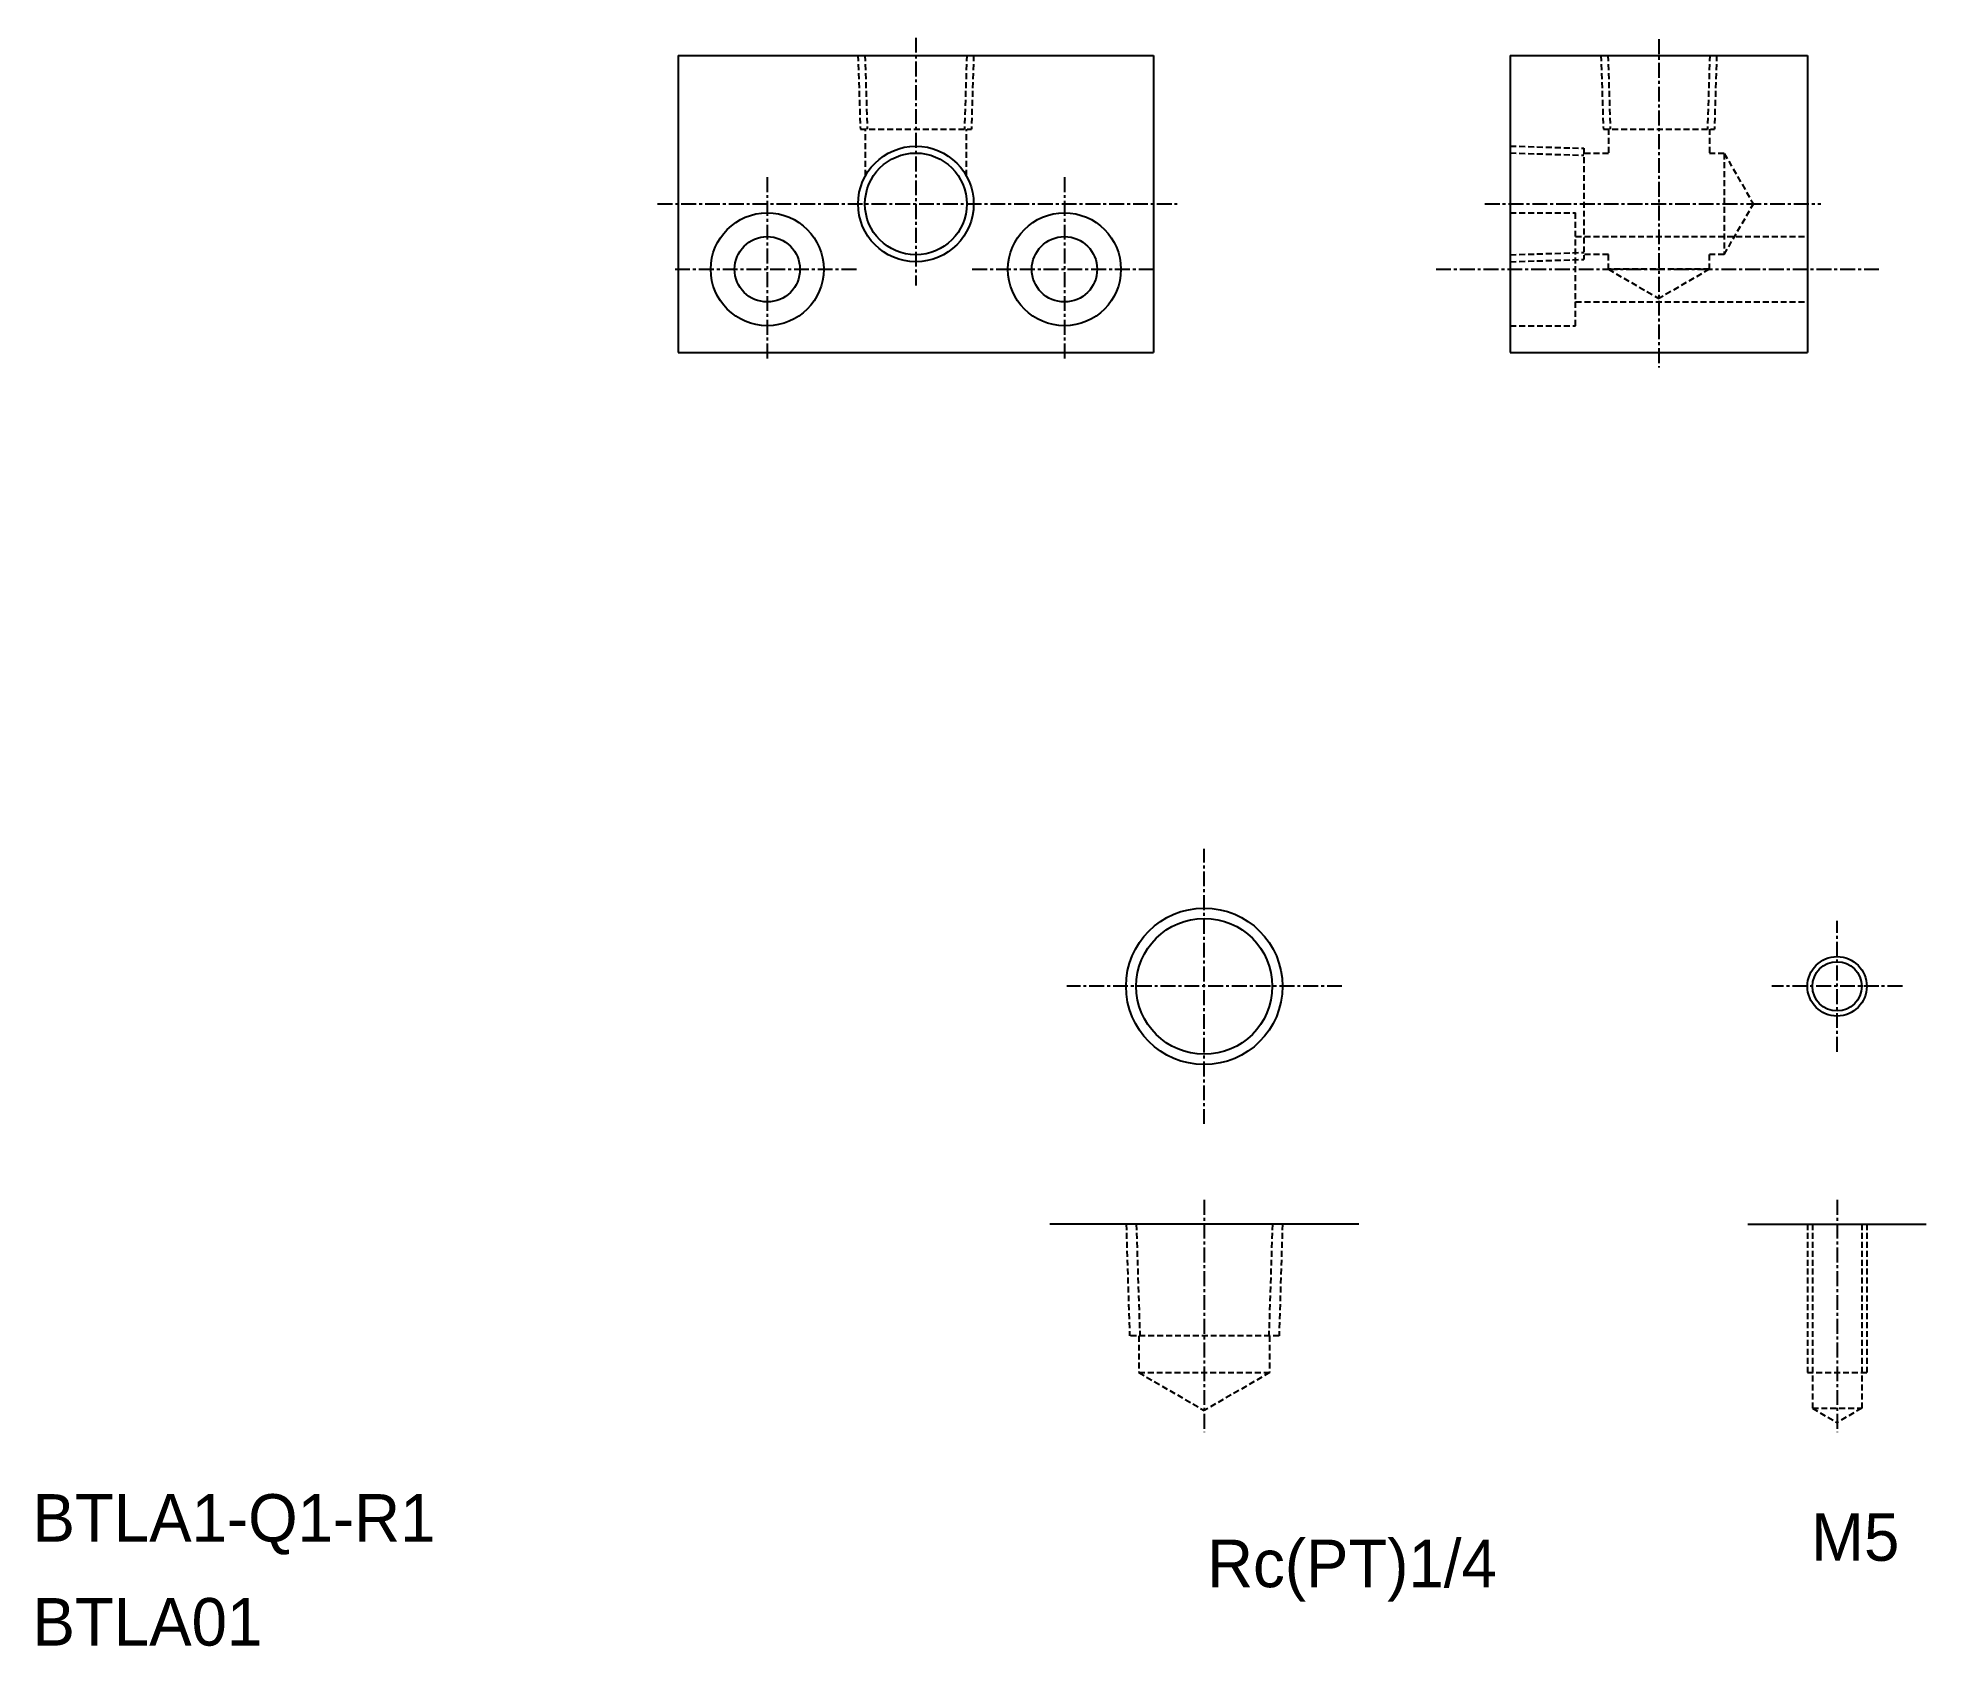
# Model space of a CAD drawing. Extents: x 4504 to 4663, y 18984 to 19120.
import ezdxf
from ezdxf.enums import TextEntityAlignment as Align

# ---------------------------------------------------------------- set-up
doc = ezdxf.new("R2010")
doc.units = 0
doc.linetypes.add('CENTER', pattern=[2, 1.25, -0.25, 0.25, -0.25])
doc.linetypes.add('DASHED', pattern=[0.75, 0.5, -0.25])
doc.layers.get('0').update_dxf_attribs({"linetype": 'CONTINUOUS'})
doc.layers.add('CENTER', color=1, linetype='CENTER')

msp = doc.modelspace()

# ---------------------------------------------------------------- linework, layer by layer
at = {"color": 7, "linetype": 'CONTINUOUS'}
for p, q in [((4558.36, 19118.24), (4598.36, 19118.24)), ((4558.36, 19118.24), (4558.36, 19093.24)), ((4598.36, 19118.24), (4598.36, 19093.24)), ((4628.36, 19118.24), (4653.36, 19118.24)), ((4628.36, 19118.24), (4628.36, 19093.24)), ((4653.36, 19118.24), (4653.36, 19093.24)), ((4558.36, 19093.24), (4598.36, 19093.24)), ((4628.36, 19093.24), (4653.36, 19093.24)), ((4615.62, 19019.92), (4589.62, 19019.92)), ((4648.35, 19019.92), (4663.35, 19019.92))]:
    msp.add_line(p, q, dxfattribs=at)
at = {"color": 3, "linetype": 'DASHED'}
for p, q in [((4573.49, 19118.24), (4573.69, 19112.04)), ((4574.08, 19118.24), (4574.27, 19112.04)), ((4582.64, 19118.24), (4582.45, 19112.04)), ((4583.22, 19118.24), (4583.03, 19112.04)), ((4635.99, 19118.24), (4636.19, 19112.04)), ((4636.58, 19118.24), (4636.77, 19112.04)), ((4645.14, 19118.24), (4644.95, 19112.04)), ((4645.72, 19118.24), (4645.53, 19112.04)), ((4573.69, 19112.04), (4583.03, 19112.04)), ((4574.11, 19108.11), (4574.11, 19112.04)), ((4582.61, 19108.11), (4582.61, 19112.04)), ((4636.19, 19112.04), (4645.53, 19112.04)), ((4636.61, 19112.04), (4636.61, 19109.99)), ((4645.11, 19112.04), (4645.11, 19109.99)), ((4628.36, 19110.61), (4634.56, 19110.42)), ((4634.56, 19110.42), (4634.56, 19101.07)), ((4628.36, 19110.03), (4634.56, 19109.83)), ((4636.61, 19109.99), (4634.56, 19109.99)), ((4646.36, 19109.99), (4645.11, 19109.99)), ((4646.36, 19109.99), (4646.36, 19101.49)), ((4646.36, 19109.99), (4648.81, 19105.74)), ((4646.36, 19101.49), (4648.81, 19105.74)), ((4628.36, 19104.99), (4633.86, 19104.99)), ((4633.86, 19095.49), (4633.86, 19104.99)), ((4633.86, 19102.99), (4653.36, 19102.99)), ((4628.36, 19101.46), (4634.56, 19101.66)), ((4628.36, 19100.88), (4634.56, 19101.07)), ((4636.61, 19101.49), (4634.56, 19101.49)), ((4636.61, 19100.24), (4636.61, 19101.49)), ((4646.36, 19101.49), (4645.11, 19101.49)), ((4645.11, 19100.24), (4645.11, 19101.49)), ((4645.11, 19100.24), (4636.61, 19100.24)), ((4636.61, 19100.24), (4640.86, 19097.79)), ((4645.11, 19100.24), (4640.86, 19097.79)), ((4633.86, 19097.49), (4653.36, 19097.49)), ((4628.36, 19095.49), (4633.86, 19095.49)), ((4596.05, 19019.92), (4596.34, 19010.52)), ((4596.9, 19019.92), (4597.2, 19010.52)), ((4608.35, 19019.92), (4608.05, 19010.52)), ((4609.2, 19019.92), (4608.91, 19010.52)), ((4653.35, 19019.92), (4653.35, 19007.42)), ((4653.78, 19019.92), (4653.78, 19004.42)), ((4657.92, 19019.92), (4657.92, 19004.42)), ((4658.35, 19019.92), (4658.35, 19007.42)), ((4608.91, 19010.52), (4596.34, 19010.52)), ((4597.12, 19010.52), (4597.12, 19007.42)), ((4608.12, 19010.52), (4608.12, 19007.42)), ((4597.12, 19007.42), (4602.62, 19004.24)), ((4597.12, 19007.42), (4608.12, 19007.42)), ((4608.12, 19007.42), (4602.62, 19004.24)), ((4653.35, 19007.42), (4658.35, 19007.42)), ((4653.78, 19004.42), (4655.85, 19003.22)), ((4653.78, 19004.42), (4657.92, 19004.42)), ((4657.92, 19004.42), (4655.85, 19003.22))]:
    msp.add_line(p, q, dxfattribs=at)
for p, q in [((4628.36, 19111.99), (4628.36, 19112)), ((4628.36, 19105.74), (4628.36, 19105.74))]:
    msp.add_line(p, q)
at = {"color": 3, "linetype": 'CONTINUOUS'}
for centre, radius in [((4578.36, 19105.74), 4.86), ((4602.62, 19039.92), 6.58), ((4655.85, 19039.92), 2.5)]:
    msp.add_circle(centre, radius, dxfattribs=at)
at = {"color": 7, "linetype": 'CONTINUOUS'}
for centre, radius in [((4578.36, 19105.74), 4.28), ((4565.86, 19100.24), 4.75), ((4590.86, 19100.24), 4.75), ((4565.86, 19100.24), 2.75), ((4590.86, 19100.24), 2.75), ((4602.62, 19039.92), 5.72), ((4655.85, 19039.92), 2.07)]:
    msp.add_circle(centre, radius, dxfattribs=at)
at = {"layer": 'CENTER', "color": 1, "linetype": 'CENTER'}
for p, q in [((4578.36, 19119.72), (4578.36, 19098.89)), ((4640.86, 19119.6), (4640.86, 19091.97)), ((4565.86, 19107.99), (4565.86, 19092.49)), ((4590.86, 19107.99), (4590.86, 19092.49)), ((4556.63, 19105.74), (4600.33, 19105.74)), ((4626.22, 19105.74), (4654.48, 19105.74)), ((4558.11, 19100.24), (4573.61, 19100.24)), ((4583.11, 19100.24), (4598.61, 19100.24)), ((4622.12, 19100.24), (4659.47, 19100.24)), ((4602.62, 19028.34), (4602.62, 19051.5)), ((4655.85, 19034.42), (4655.85, 19045.42)), ((4614.2, 19039.92), (4591.05, 19039.92)), ((4661.35, 19039.92), (4650.35, 19039.92)), ((4602.62, 19021.95), (4602.62, 19002.42)), ((4655.85, 19021.95), (4655.85, 19002.42))]:
    msp.add_line(p, q, dxfattribs=at)

# ---------------------------------------------------------------- texts
at = {"color": 7, "linetype": 'CONTINUOUS'}
for s, p in [('BTLA1-Q1-R1', (4504.06, 18993.2)), ('BTLA01', (4504.06, 18984.46))]:
    msp.add_text(s, height=4, dxfattribs=at).set_placement(p)
for s, p in [('M5', (4661.09, 18993.59)), ('Rc(PT)1/4', (4627.23, 18991.37))]:
    msp.add_text(s, height=4, dxfattribs=at).set_placement(p, align=Align.MIDDLE_RIGHT)

doc.saveas('drawing.dxf')
